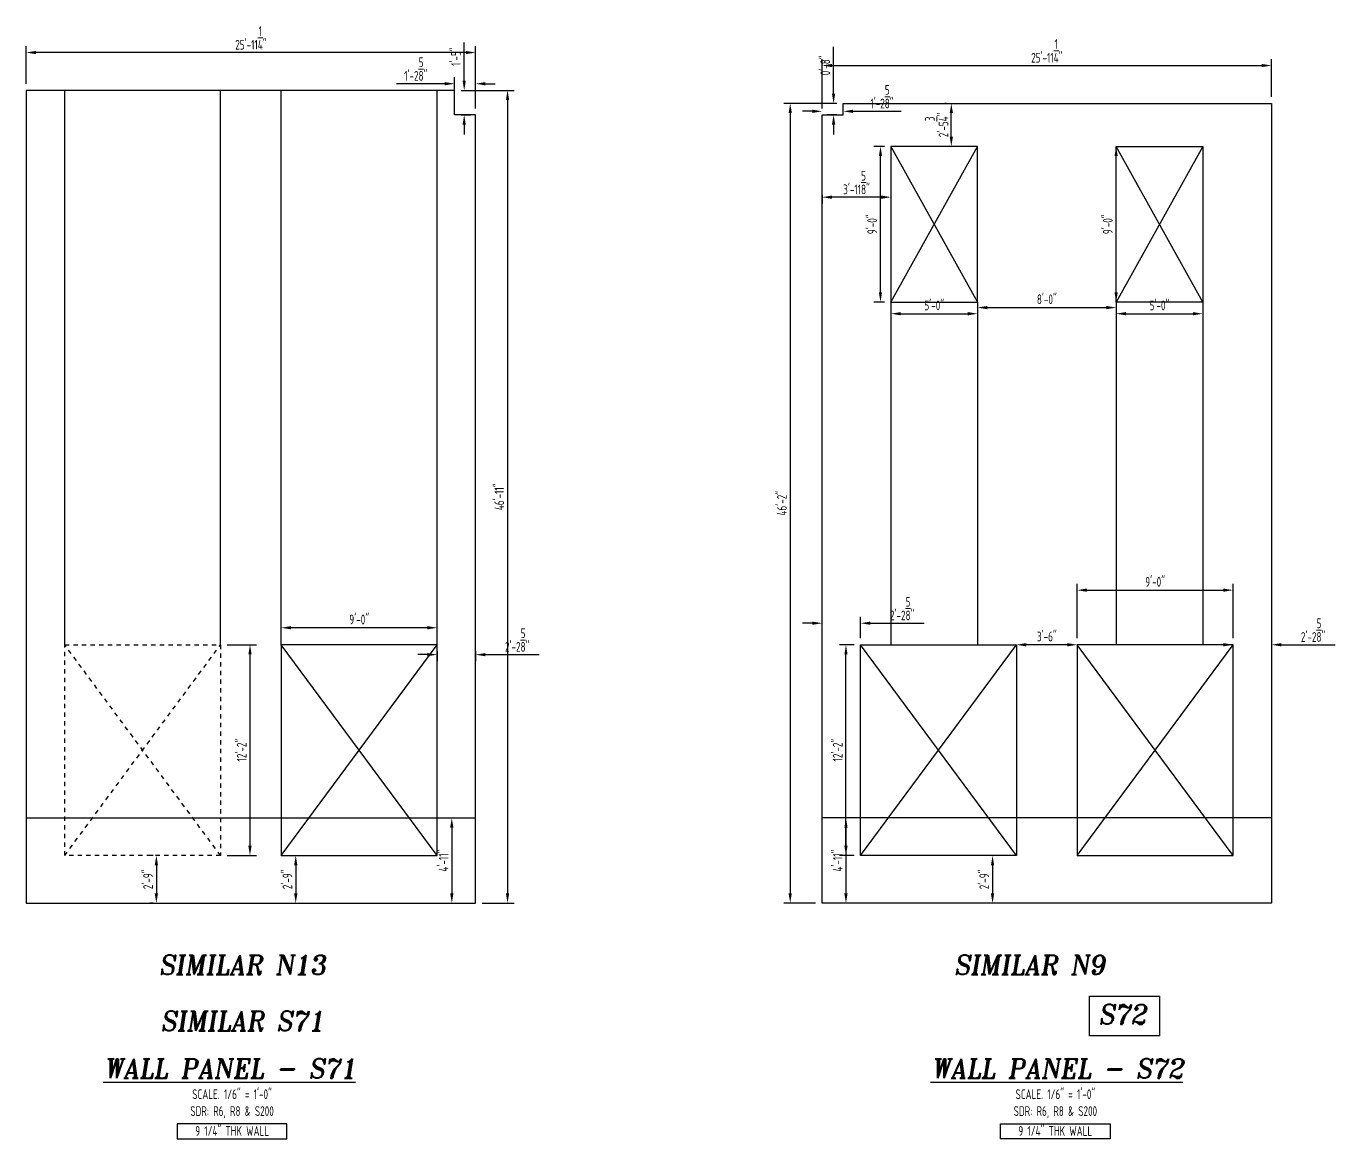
# Model space of a CAD drawing. Header units: inches. Extents: x 10095 to 38568, y -2433 to 4174.
# Drawn here: x 30787 to 31696, y 1179 to 1949 of the extents above; entities that cross this region are included whole.
import ezdxf
from ezdxf.enums import TextEntityAlignment as Align

# ---------------------------------------------------------------- set-up
doc = ezdxf.new("R2010")
doc.units = ezdxf.units.IN
doc.header["$MEASUREMENT"] = 0
doc.linetypes.add('HIDDEN', pattern=[6, 3, -3])
doc.layers.get('0').update_dxf_attribs({"linetype": 'CONTINUOUS'})
doc.layers.get('Defpoints').update_dxf_attribs({"linetype": 'CONTINUOUS'})
for name, color, linetype in [('0-25', 7, 'CONTINUOUS'), ('0-35', 3, 'CONTINUOUS'), ('0-35TEXT', 3, 'CONTINUOUS'), ('0-50', 10, 'CONTINUOUS'), ('Hatch', 253, 'CONTINUOUS'), ('hidden', 7, 'HIDDEN')]:
    doc.layers.add(name, color=color, linetype=linetype)
doc.layers.add('COVER', color=6, linetype='CONTINUOUS', lineweight=0, plot=False)
doc.styles.add('AR', font='ARCHQUIK.shx', dxfattribs={"width": 0.8})
doc.styles.add('ROMANT', font='romant')
doc.dimstyles.new('CADS_DIM_48', dxfattribs={"dimscale": 48, "dimtxt": 0.09375, "dimasz": 0.09375, "dimexe": 0.0625, "dimexo": 0.0625, "dimgap": 0.09375, "dimtad": 0, "dimtih": 1, "dimtoh": 1, "dimzin": 1, "dimdsep": 46, "dimlunit": 4, "dimtxsty": 'AR', "dimblk": 'CLOSED', "dimcen": 0.1875, "dimadec": 0, "dimazin": 0, "dimtfac": 1, "dimtofl": 0, "dimtmove": 0, "dimatfit": 1, "dimldrblk": 'DOTBLANK', "dimfxl": 1, "dimtzin": 0, "dimarcsym": 0})

# ---------------------------------------------------------------- blocks, each defined once
blk = doc.blocks.new('*D226')
at = {"layer": 'COVER', "color": 0, "lineweight": -2, "transparency": 16777216}
for p, q in [((31077.33, 1909.41), (31043.92, 1909.41)), ((31084.08, 1892.27), (31084.08, 1913.91)), ((31098.71, 1892.27), (31098.71, 1913.91)), ((31105.46, 1909.41), (31112.21, 1909.41))]:
    blk.add_line(p, q, dxfattribs=at)
at = {"layer": 'COVER', "color": 0, "transparency": 16777216}
for points in [[(31077.33, 1910.54), (31077.33, 1908.29), (31084.08, 1909.41)], [(31105.46, 1910.54), (31105.46, 1908.29), (31098.71, 1909.41)]]:
    blk.add_solid(points, dxfattribs=at)
at = {"layer": 'Defpoints', "color": 0, "transparency": 16777216}
for p in [(31084.08, 1909.41), (31084.08, 1887.77), (31098.71, 1887.77)]:
    blk.add_point(p, dxfattribs=at)
at = {"layer": 'COVER', "color": 0, "transparency": 16777216, "insert": (31057.25, 1919.54), "char_height": 6.75, "attachment_point": 5, "style": 'AR'}
blk.add_mtext('1\'-2{\\H1.000000x;\\S5/8;}"', dxfattribs=at)
blk = doc.blocks.new('_DotBlank')
at = {"layer": '0-35', "color": 0, "lineweight": -2}
blk.add_line((-0.5, 0), (-1, 0), dxfattribs=at)
blk.add_circle((0, 0), 0.5, dxfattribs=at)
blk = doc.blocks.new('*D227')
at = {"layer": 'COVER', "color": 0, "lineweight": -2, "transparency": 16777216}
for p, q in [((31090.79, 1911.52), (31090.79, 1938.04)), ((31088.58, 1904.77), (31095.29, 1904.77)), ((31088.58, 1887.77), (31095.29, 1887.77)), ((31090.79, 1881.02), (31090.79, 1874.27))]:
    blk.add_line(p, q, dxfattribs=at)
at = {"layer": 'COVER', "color": 0, "transparency": 16777216}
for points in [[(31089.66, 1911.52), (31091.91, 1911.52), (31090.79, 1904.77)], [(31089.66, 1881.02), (31091.91, 1881.02), (31090.79, 1887.77)]]:
    blk.add_solid(points, dxfattribs=at)
at = {"layer": 'Defpoints', "color": 0, "transparency": 16777216}
for p in [(31084.08, 1904.77), (31090.79, 1904.77), (31084.08, 1887.77)]:
    blk.add_point(p, dxfattribs=at)
at = {"layer": 'COVER', "color": 0, "transparency": 16777216, "insert": (31085.05, 1928.15), "char_height": 6.75, "attachment_point": 5, "rotation": 90, "style": 'AR'}
blk.add_mtext('1\'-5"', dxfattribs=at)
blk = doc.blocks.new('*D228')
at = {"layer": 'COVER', "color": 0, "lineweight": -2, "transparency": 16777216}
for p, q in [((30787.46, 1909.27), (30787.46, 1935.51)), ((31098.71, 1892.27), (31098.71, 1935.51)), ((31091.96, 1931.01), (30794.21, 1931.01))]:
    blk.add_line(p, q, dxfattribs=at)
at = {"layer": 'COVER', "color": 0, "transparency": 16777216}
for points in [[(30794.21, 1932.14), (30794.21, 1929.89), (30787.46, 1931.01)], [(31091.96, 1932.14), (31091.96, 1929.89), (31098.71, 1931.01)]]:
    blk.add_solid(points, dxfattribs=at)
at = {"layer": 'Defpoints', "color": 0, "transparency": 16777216}
for p in [(30787.46, 1931.01), (30787.46, 1904.77), (31098.71, 1887.77)]:
    blk.add_point(p, dxfattribs=at)
at = {"layer": 'COVER', "color": 0, "transparency": 16777216, "insert": (30943.08, 1941.14), "char_height": 6.75, "attachment_point": 5, "style": 'AR'}
blk.add_mtext('25\'-11{\\H1.000000x;\\S1/4;}"', dxfattribs=at)
blk = doc.blocks.new('*D229')
at = {"layer": 'COVER', "color": 0, "lineweight": -2, "transparency": 16777216}
for p, q in [((31088.58, 1904.77), (31125.32, 1904.77)), ((31120.82, 1898.02), (31120.82, 1348.52)), ((31103.21, 1341.77), (31125.32, 1341.77))]:
    blk.add_line(p, q, dxfattribs=at)
at = {"layer": 'COVER', "color": 0, "transparency": 16777216}
for points in [[(31119.69, 1898.02), (31121.94, 1898.02), (31120.82, 1904.77)], [(31119.69, 1348.52), (31121.94, 1348.52), (31120.82, 1341.77)]]:
    blk.add_solid(points, dxfattribs=at)
at = {"layer": 'Defpoints', "color": 0, "transparency": 16777216}
for p in [(31084.08, 1904.77), (31098.71, 1341.77), (31120.82, 1341.77)]:
    blk.add_point(p, dxfattribs=at)
at = {"layer": 'COVER', "color": 0, "transparency": 16777216, "insert": (31115.08, 1623.27), "char_height": 6.75, "attachment_point": 5, "rotation": 90, "style": 'AR'}
blk.add_mtext('46\'-11"', dxfattribs=at)
blk = doc.blocks.new('*D230')
at = {"layer": 'COVER', "color": 0, "lineweight": -2, "transparency": 16777216}
for p, q in [((31086.14, 1400.77), (31086.7, 1400.77)), ((31082.2, 1394.02), (31082.2, 1348.52)), ((31086.14, 1341.77), (31086.7, 1341.77))]:
    blk.add_line(p, q, dxfattribs=at)
at = {"layer": 'COVER', "color": 0, "transparency": 16777216}
for points in [[(31081.08, 1394.02), (31083.33, 1394.02), (31082.2, 1400.77)], [(31081.08, 1348.52), (31083.33, 1348.52), (31082.2, 1341.77)]]:
    blk.add_solid(points, dxfattribs=at)
at = {"layer": 'Defpoints', "color": 0, "transparency": 16777216}
for p in [(31081.64, 1400.77), (31081.64, 1341.77), (31082.2, 1341.77)]:
    blk.add_point(p, dxfattribs=at)
at = {"layer": 'COVER', "color": 0, "transparency": 16777216, "insert": (31076.46, 1371.27), "char_height": 6.75, "attachment_point": 5, "rotation": 90, "style": 'AR'}
blk.add_mtext('4\'-11"', dxfattribs=at)
blk = doc.blocks.new('*D231')
at = {"layer": 'COVER', "color": 0, "lineweight": -2, "transparency": 16777216}
for p, q in [((31065.33, 1513.91), (31058.58, 1513.91)), ((31072.08, 1516.27), (31072.08, 1509.41)), ((31098.71, 1516.27), (31098.71, 1509.41)), ((31105.46, 1513.91), (31142.78, 1513.91))]:
    blk.add_line(p, q, dxfattribs=at)
at = {"layer": 'COVER', "color": 0, "transparency": 16777216}
for points in [[(31065.33, 1515.03), (31065.33, 1512.78), (31072.08, 1513.91)], [(31105.46, 1515.03), (31105.46, 1512.78), (31098.71, 1513.91)]]:
    blk.add_solid(points, dxfattribs=at)
at = {"layer": 'Defpoints', "color": 0, "transparency": 16777216}
for p in [(31072.08, 1520.77), (31098.71, 1520.77), (31098.71, 1513.91)]:
    blk.add_point(p, dxfattribs=at)
at = {"layer": 'COVER', "color": 0, "transparency": 16777216, "insert": (31127.49, 1524.03), "char_height": 6.75, "attachment_point": 5, "style": 'AR'}
blk.add_mtext('2\'-2{\\H1.000000x;\\S5/8;}"', dxfattribs=at)
blk = doc.blocks.new('*D232')
at = {"layer": 'COVER', "color": 0, "lineweight": -2, "transparency": 16777216}
blk.add_line((30974.11, 1368.02), (30974.11, 1348.52), dxfattribs=at)
at = {"layer": 'COVER', "color": 0, "transparency": 16777216}
for points in [[(30972.99, 1368.02), (30975.24, 1368.02), (30974.11, 1374.77)], [(30972.99, 1348.52), (30975.24, 1348.52), (30974.11, 1341.77)]]:
    blk.add_solid(points, dxfattribs=at)
at = {"layer": 'Defpoints', "color": 0, "transparency": 16777216}
for p in [(30974.11, 1374.77), (30974.11, 1341.77), (30974.11, 1341.77)]:
    blk.add_point(p, dxfattribs=at)
at = {"layer": 'COVER', "color": 0, "transparency": 16777216, "insert": (30968.37, 1358.27), "char_height": 6.75, "attachment_point": 5, "rotation": 90, "style": 'AR'}
blk.add_mtext('2\'-9"', dxfattribs=at)
blk = doc.blocks.new('*D233')
at = {"layer": 'COVER', "color": 0, "lineweight": -2, "transparency": 16777216}
for p, q in [((30875.46, 1374.77), (30873.1, 1374.77)), ((30877.6, 1368.02), (30877.6, 1348.52)), ((30875.46, 1341.77), (30873.1, 1341.77))]:
    blk.add_line(p, q, dxfattribs=at)
at = {"layer": 'COVER', "color": 0, "transparency": 16777216}
for points in [[(30876.47, 1368.02), (30878.72, 1368.02), (30877.6, 1374.77)], [(30876.47, 1348.52), (30878.72, 1348.52), (30877.6, 1341.77)]]:
    blk.add_solid(points, dxfattribs=at)
at = {"layer": 'Defpoints', "color": 0, "transparency": 16777216}
for p in [(30879.96, 1374.77), (30877.6, 1341.77), (30879.96, 1341.77)]:
    blk.add_point(p, dxfattribs=at)
at = {"layer": 'COVER', "color": 0, "transparency": 16777216, "insert": (30871.85, 1358.27), "char_height": 6.75, "attachment_point": 5, "rotation": 90, "style": 'AR'}
blk.add_mtext('2\'-9"', dxfattribs=at)
blk = doc.blocks.new('*D234')
at = {"layer": 'COVER', "color": 0, "lineweight": -2, "transparency": 16777216}
for p, q in [((30964.08, 1525.27), (30964.08, 1537.04)), ((31072.08, 1525.27), (31072.08, 1537.04)), ((31065.33, 1532.54), (30970.83, 1532.54))]:
    blk.add_line(p, q, dxfattribs=at)
at = {"layer": 'COVER', "color": 0, "transparency": 16777216}
for points in [[(30970.83, 1533.67), (30970.83, 1531.42), (30964.08, 1532.54)], [(31065.33, 1533.67), (31065.33, 1531.42), (31072.08, 1532.54)]]:
    blk.add_solid(points, dxfattribs=at)
at = {"layer": 'Defpoints', "color": 0, "transparency": 16777216}
for p in [(30964.08, 1532.54), (30964.08, 1520.77), (31072.08, 1520.77)]:
    blk.add_point(p, dxfattribs=at)
at = {"layer": 'COVER', "color": 0, "transparency": 16777216, "insert": (31018.08, 1538.28), "char_height": 6.75, "attachment_point": 5, "style": 'AR'}
blk.add_mtext('9\'-0"', dxfattribs=at)
blk = doc.blocks.new('*D235')
at = {"layer": 'COVER', "color": 0, "lineweight": -2, "transparency": 16777216}
for p, q in [((31331.96, 1890.29), (31325.21, 1890.29)), ((31338.71, 1892.27), (31338.71, 1894.79)), ((31353.33, 1892.27), (31353.33, 1894.79)), ((31360.08, 1890.29), (31393.49, 1890.29))]:
    blk.add_line(p, q, dxfattribs=at)
at = {"layer": 'COVER', "color": 0, "transparency": 16777216}
for points in [[(31331.96, 1891.41), (31331.96, 1889.16), (31338.71, 1890.29)], [(31360.08, 1891.41), (31360.08, 1889.16), (31353.33, 1890.29)]]:
    blk.add_solid(points, dxfattribs=at)
at = {"layer": 'Defpoints', "color": 0, "transparency": 16777216}
for p in [(31353.33, 1890.29), (31338.71, 1887.77), (31353.33, 1887.77)]:
    blk.add_point(p, dxfattribs=at)
at = {"layer": 'COVER', "color": 0, "transparency": 16777216, "insert": (31380.16, 1900.41), "char_height": 6.75, "attachment_point": 5, "style": 'AR'}
blk.add_mtext('1\'-2{\\H1.000000x;\\S5/8;}"', dxfattribs=at)
blk = doc.blocks.new('*D236')
at = {"layer": 'COVER', "color": 0, "lineweight": -2, "transparency": 16777216}
for p, q in [((31346.63, 1902.52), (31346.63, 1934.99)), ((31348.83, 1895.77), (31342.13, 1895.77)), ((31348.83, 1887.77), (31342.13, 1887.77)), ((31346.63, 1881.02), (31346.63, 1874.27))]:
    blk.add_line(p, q, dxfattribs=at)
at = {"layer": 'COVER', "color": 0, "transparency": 16777216}
for points in [[(31345.5, 1902.52), (31347.75, 1902.52), (31346.63, 1895.77)], [(31345.5, 1881.02), (31347.75, 1881.02), (31346.63, 1887.77)]]:
    blk.add_solid(points, dxfattribs=at)
at = {"layer": 'Defpoints', "color": 0, "transparency": 16777216}
for p in [(31346.63, 1895.77), (31353.33, 1895.77), (31353.33, 1887.77)]:
    blk.add_point(p, dxfattribs=at)
at = {"layer": 'COVER', "color": 0, "transparency": 16777216, "insert": (31340.89, 1922.13), "char_height": 6.75, "attachment_point": 5, "rotation": 90, "style": 'AR'}
blk.add_mtext('0\'-8"', dxfattribs=at)
blk = doc.blocks.new('*D237')
at = {"layer": 'COVER', "color": 0, "lineweight": -2, "transparency": 16777216}
for p, q in [((31338.71, 1892.27), (31338.71, 1926.51)), ((31649.96, 1900.27), (31649.96, 1926.51)), ((31345.46, 1922.01), (31643.21, 1922.01))]:
    blk.add_line(p, q, dxfattribs=at)
at = {"layer": 'COVER', "color": 0, "transparency": 16777216}
for points in [[(31345.46, 1923.14), (31345.46, 1920.89), (31338.71, 1922.01)], [(31643.21, 1923.14), (31643.21, 1920.89), (31649.96, 1922.01)]]:
    blk.add_solid(points, dxfattribs=at)
at = {"layer": 'Defpoints', "color": 0, "transparency": 16777216}
for p in [(31649.96, 1922.01), (31649.96, 1895.77), (31338.71, 1887.77)]:
    blk.add_point(p, dxfattribs=at)
at = {"layer": 'COVER', "color": 0, "transparency": 16777216, "insert": (31494.33, 1932.14), "char_height": 6.75, "attachment_point": 5, "style": 'AR'}
blk.add_mtext('25\'-11{\\H1.000000x;\\S1/4;}"', dxfattribs=at)
blk = doc.blocks.new('*D238')
at = {"layer": 'COVER', "color": 0, "lineweight": -2, "transparency": 16777216}
for p, q in [((31348.83, 1895.77), (31312.1, 1895.77)), ((31316.6, 1889.02), (31316.6, 1348.52)), ((31334.21, 1341.77), (31312.1, 1341.77))]:
    blk.add_line(p, q, dxfattribs=at)
at = {"layer": 'COVER', "color": 0, "transparency": 16777216}
for points in [[(31315.47, 1889.02), (31317.72, 1889.02), (31316.6, 1895.77)], [(31315.47, 1348.52), (31317.72, 1348.52), (31316.6, 1341.77)]]:
    blk.add_solid(points, dxfattribs=at)
at = {"layer": 'Defpoints', "color": 0, "transparency": 16777216}
for p in [(31353.33, 1895.77), (31316.6, 1341.77), (31338.71, 1341.77)]:
    blk.add_point(p, dxfattribs=at)
at = {"layer": 'COVER', "color": 0, "transparency": 16777216, "insert": (31310.86, 1618.77), "char_height": 6.75, "attachment_point": 5, "rotation": 90, "style": 'AR'}
blk.add_mtext('46\'-2"', dxfattribs=at)
blk = doc.blocks.new('*D239')
at = {"layer": 'COVER', "color": 0, "lineweight": -2, "transparency": 16777216}
for p, q in [((31338.71, 1832.48), (31338.71, 1826.32)), ((31379.58, 1830.82), (31345.46, 1830.82)), ((31386.33, 1832.48), (31386.33, 1826.32))]:
    blk.add_line(p, q, dxfattribs=at)
at = {"layer": 'COVER', "color": 0, "transparency": 16777216}
for points in [[(31345.46, 1831.94), (31345.46, 1829.69), (31338.71, 1830.82)], [(31379.58, 1831.94), (31379.58, 1829.69), (31386.33, 1830.82)]]:
    blk.add_solid(points, dxfattribs=at)
at = {"layer": 'Defpoints', "color": 0, "transparency": 16777216}
for p in [(31338.71, 1836.98), (31386.33, 1836.98), (31338.71, 1830.82)]:
    blk.add_point(p, dxfattribs=at)
at = {"layer": 'COVER', "color": 0, "transparency": 16777216, "insert": (31362.52, 1840.94), "char_height": 6.75, "attachment_point": 5, "style": 'AR'}
blk.add_mtext('3\'-11{\\H1.000000x;\\S5/8;}"', dxfattribs=at)
blk = doc.blocks.new('*D240')
at = {"layer": 'COVER', "color": 0, "lineweight": -2, "transparency": 16777216}
blk.add_line((31508.58, 1520.77), (31480.08, 1520.77), dxfattribs=at)
at = {"layer": 'COVER', "color": 0, "transparency": 16777216}
for points in [[(31480.08, 1521.89), (31480.08, 1519.64), (31473.33, 1520.77)], [(31508.58, 1521.89), (31508.58, 1519.64), (31515.33, 1520.77)]]:
    blk.add_solid(points, dxfattribs=at)
at = {"layer": 'Defpoints', "color": 0, "transparency": 16777216}
for p in [(31473.33, 1520.77), (31473.33, 1520.77), (31515.33, 1520.77)]:
    blk.add_point(p, dxfattribs=at)
at = {"layer": 'COVER', "color": 0, "transparency": 16777216, "insert": (31494.33, 1526.51), "char_height": 6.75, "attachment_point": 5, "style": 'AR'}
blk.add_mtext('3\'-6"', dxfattribs=at)
blk = doc.blocks.new('*D241')
at = {"layer": 'COVER', "color": 0, "lineweight": -2, "transparency": 16777216}
for p, q in [((31515.33, 1525.27), (31515.33, 1563.08)), ((31623.33, 1525.27), (31623.33, 1563.08)), ((31522.08, 1558.58), (31616.58, 1558.58))]:
    blk.add_line(p, q, dxfattribs=at)
at = {"layer": 'COVER', "color": 0, "transparency": 16777216}
for points in [[(31522.08, 1559.71), (31522.08, 1557.46), (31515.33, 1558.58)], [(31616.58, 1559.71), (31616.58, 1557.46), (31623.33, 1558.58)]]:
    blk.add_solid(points, dxfattribs=at)
at = {"layer": 'Defpoints', "color": 0, "transparency": 16777216}
for p in [(31623.33, 1558.58), (31515.33, 1520.77), (31623.33, 1520.77)]:
    blk.add_point(p, dxfattribs=at)
at = {"layer": 'COVER', "color": 0, "transparency": 16777216, "insert": (31569.33, 1564.33), "char_height": 6.75, "attachment_point": 5, "style": 'AR'}
blk.add_mtext('9\'-0"', dxfattribs=at)
blk = doc.blocks.new('*D242')
at = {"layer": 'COVER', "color": 0, "lineweight": -2, "transparency": 16777216}
for p, q in [((31616.58, 1520.77), (31609.83, 1520.77)), ((31656.71, 1520.77), (31694.03, 1520.77))]:
    blk.add_line(p, q, dxfattribs=at)
at = {"layer": 'COVER', "color": 0, "transparency": 16777216}
for points in [[(31616.58, 1521.89), (31616.58, 1519.64), (31623.33, 1520.77)], [(31656.71, 1521.89), (31656.71, 1519.64), (31649.96, 1520.77)]]:
    blk.add_solid(points, dxfattribs=at)
at = {"layer": 'Defpoints', "color": 0, "transparency": 16777216}
for p in [(31623.33, 1520.77), (31649.96, 1520.77), (31649.96, 1520.77)]:
    blk.add_point(p, dxfattribs=at)
at = {"layer": 'COVER', "color": 0, "transparency": 16777216, "insert": (31678.74, 1530.89), "char_height": 6.75, "attachment_point": 5, "style": 'AR'}
blk.add_mtext('2\'-2{\\H1.000000x;\\S5/8;}"', dxfattribs=at)
blk = doc.blocks.new('*D243')
at = {"layer": 'COVER', "color": 0, "lineweight": -2, "transparency": 16777216}
for p, q in [((31331.96, 1535.69), (31325.21, 1535.69)), ((31338.71, 1525.27), (31338.71, 1540.19)), ((31365.33, 1525.27), (31365.33, 1540.19)), ((31372.08, 1535.69), (31409.4, 1535.69))]:
    blk.add_line(p, q, dxfattribs=at)
at = {"layer": 'COVER', "color": 0, "transparency": 16777216}
for points in [[(31331.96, 1536.81), (31331.96, 1534.56), (31338.71, 1535.69)], [(31372.08, 1536.81), (31372.08, 1534.56), (31365.33, 1535.69)]]:
    blk.add_solid(points, dxfattribs=at)
at = {"layer": 'Defpoints', "color": 0, "transparency": 16777216}
for p in [(31338.71, 1535.69), (31338.71, 1520.77), (31365.33, 1520.77)]:
    blk.add_point(p, dxfattribs=at)
at = {"layer": 'COVER', "color": 0, "transparency": 16777216, "insert": (31394.12, 1545.81), "char_height": 6.75, "attachment_point": 5, "style": 'AR'}
blk.add_mtext('2\'-2{\\H1.000000x;\\S5/8;}"', dxfattribs=at)
blk = doc.blocks.new('*D244')
at = {"layer": 'COVER', "color": 0, "lineweight": -2, "transparency": 16777216}
for p, q in [((31360.83, 1520.77), (31350.71, 1520.77)), ((31355.21, 1381.52), (31355.21, 1514.02)), ((31360.83, 1374.77), (31350.71, 1374.77))]:
    blk.add_line(p, q, dxfattribs=at)
at = {"layer": 'COVER', "color": 0, "transparency": 16777216}
for points in [[(31354.09, 1514.02), (31356.34, 1514.02), (31355.21, 1520.77)], [(31354.09, 1381.52), (31356.34, 1381.52), (31355.21, 1374.77)]]:
    blk.add_solid(points, dxfattribs=at)
at = {"layer": 'Defpoints', "color": 0, "transparency": 16777216}
for p in [(31355.21, 1520.77), (31365.33, 1520.77), (31365.33, 1374.77)]:
    blk.add_point(p, dxfattribs=at)
at = {"layer": 'COVER', "color": 0, "transparency": 16777216, "insert": (31349.47, 1447.77), "char_height": 6.75, "attachment_point": 5, "rotation": 90, "style": 'AR'}
blk.add_mtext('12\'-2"', dxfattribs=at)
blk = doc.blocks.new('*D245')
at = {"layer": 'COVER', "color": 0, "lineweight": -2, "transparency": 16777216}
for p, q in [((31351.27, 1400.77), (31350.71, 1400.77)), ((31355.21, 1394.02), (31355.21, 1348.52)), ((31351.27, 1341.77), (31350.71, 1341.77))]:
    blk.add_line(p, q, dxfattribs=at)
at = {"layer": 'COVER', "color": 0, "transparency": 16777216}
for points in [[(31354.09, 1394.02), (31356.34, 1394.02), (31355.21, 1400.77)], [(31354.09, 1348.52), (31356.34, 1348.52), (31355.21, 1341.77)]]:
    blk.add_solid(points, dxfattribs=at)
at = {"layer": 'Defpoints', "color": 0, "transparency": 16777216}
for p in [(31355.77, 1400.77), (31355.21, 1341.77), (31355.77, 1341.77)]:
    blk.add_point(p, dxfattribs=at)
at = {"layer": 'COVER', "color": 0, "transparency": 16777216, "insert": (31349.47, 1371.27), "char_height": 6.75, "attachment_point": 5, "rotation": 90, "style": 'AR'}
blk.add_mtext('4\'-11"', dxfattribs=at)
blk = doc.blocks.new('*D246')
at = {"layer": 'COVER', "color": 0, "lineweight": -2, "transparency": 16777216}
for p, q in [((31381.83, 1866.02), (31374.62, 1866.02)), ((31379.12, 1764.81), (31379.12, 1859.27)), ((31381.83, 1758.06), (31374.62, 1758.06))]:
    blk.add_line(p, q, dxfattribs=at)
at = {"layer": 'COVER', "color": 0, "transparency": 16777216}
for points in [[(31377.99, 1859.27), (31380.24, 1859.27), (31379.12, 1866.02)], [(31377.99, 1764.81), (31380.24, 1764.81), (31379.12, 1758.06)]]:
    blk.add_solid(points, dxfattribs=at)
at = {"layer": 'Defpoints', "color": 0, "transparency": 16777216}
for p in [(31379.12, 1866.02), (31386.33, 1866.02), (31386.33, 1758.06)]:
    blk.add_point(p, dxfattribs=at)
at = {"layer": 'COVER', "color": 0, "transparency": 16777216, "insert": (31373.38, 1812.04), "char_height": 6.75, "attachment_point": 5, "rotation": 90, "style": 'AR'}
blk.add_mtext('9\'-0"', dxfattribs=at)
blk = doc.blocks.new('*D247')
at = {"layer": 'COVER', "color": 0, "lineweight": -2, "transparency": 16777216}
for p, q in [((31386.33, 1753.56), (31386.33, 1745.59)), ((31446.34, 1753.56), (31446.34, 1745.59)), ((31393.08, 1750.09), (31439.59, 1750.09))]:
    blk.add_line(p, q, dxfattribs=at)
at = {"layer": 'COVER', "color": 0, "transparency": 16777216}
for points in [[(31393.08, 1751.21), (31393.08, 1748.96), (31386.33, 1750.09)], [(31439.59, 1751.21), (31439.59, 1748.96), (31446.34, 1750.09)]]:
    blk.add_solid(points, dxfattribs=at)
at = {"layer": 'Defpoints', "color": 0, "transparency": 16777216}
for p in [(31386.33, 1758.06), (31446.34, 1758.06), (31446.34, 1750.09)]:
    blk.add_point(p, dxfattribs=at)
at = {"layer": 'COVER', "color": 0, "transparency": 16777216, "insert": (31416.34, 1755.83), "char_height": 6.75, "attachment_point": 5, "style": 'AR'}
blk.add_mtext('5\'-0"', dxfattribs=at)
blk = doc.blocks.new('*D248')
at = {"layer": 'COVER', "color": 0, "lineweight": -2, "transparency": 16777216}
for p, q in [((31446.34, 1753.56), (31446.34, 1749.82)), ((31453.09, 1754.32), (31535.58, 1754.32)), ((31542.33, 1753.56), (31542.33, 1749.82))]:
    blk.add_line(p, q, dxfattribs=at)
at = {"layer": 'COVER', "color": 0, "transparency": 16777216}
for points in [[(31453.09, 1755.45), (31453.09, 1753.2), (31446.34, 1754.32)], [(31535.58, 1755.45), (31535.58, 1753.2), (31542.33, 1754.32)]]:
    blk.add_solid(points, dxfattribs=at)
at = {"layer": 'Defpoints', "color": 0, "transparency": 16777216}
for p in [(31446.34, 1758.06), (31542.33, 1758.06), (31542.33, 1754.32)]:
    blk.add_point(p, dxfattribs=at)
at = {"layer": 'COVER', "color": 0, "transparency": 16777216, "insert": (31494.33, 1760.06), "char_height": 6.75, "attachment_point": 5, "style": 'AR'}
blk.add_mtext('8\'-0"', dxfattribs=at)
blk = doc.blocks.new('*D249')
at = {"layer": 'COVER', "color": 0, "lineweight": -2, "transparency": 16777216}
blk.add_line((31542.33, 1764.81), (31542.33, 1859.27), dxfattribs=at)
at = {"layer": 'COVER', "color": 0, "transparency": 16777216}
for points in [[(31541.2, 1859.27), (31543.45, 1859.27), (31542.33, 1866.02)], [(31541.2, 1764.81), (31543.45, 1764.81), (31542.33, 1758.06)]]:
    blk.add_solid(points, dxfattribs=at)
at = {"layer": 'Defpoints', "color": 0, "transparency": 16777216}
for p in [(31542.33, 1866.02), (31542.33, 1866.02), (31542.33, 1758.06)]:
    blk.add_point(p, dxfattribs=at)
at = {"layer": 'COVER', "color": 0, "transparency": 16777216, "insert": (31536.58, 1812.04), "char_height": 6.75, "attachment_point": 5, "rotation": 90, "style": 'AR'}
blk.add_mtext('9\'-0"', dxfattribs=at)
blk = doc.blocks.new('*D250')
at = {"layer": 'COVER', "color": 0, "lineweight": -2, "transparency": 16777216}
for p, q in [((31542.33, 1753.56), (31542.33, 1745.59)), ((31602.33, 1753.56), (31602.33, 1745.59)), ((31549.08, 1750.09), (31595.58, 1750.09))]:
    blk.add_line(p, q, dxfattribs=at)
at = {"layer": 'COVER', "color": 0, "transparency": 16777216}
for points in [[(31549.08, 1751.21), (31549.08, 1748.96), (31542.33, 1750.09)], [(31595.58, 1751.21), (31595.58, 1748.96), (31602.33, 1750.09)]]:
    blk.add_solid(points, dxfattribs=at)
at = {"layer": 'Defpoints', "color": 0, "transparency": 16777216}
for p in [(31542.33, 1758.06), (31602.33, 1758.06), (31602.33, 1750.09)]:
    blk.add_point(p, dxfattribs=at)
at = {"layer": 'COVER', "color": 0, "transparency": 16777216, "insert": (31572.33, 1755.83), "char_height": 6.75, "attachment_point": 5, "style": 'AR'}
blk.add_mtext('5\'-0"', dxfattribs=at)
blk = doc.blocks.new('*D251')
at = {"layer": 'COVER', "color": 0, "lineweight": -2, "transparency": 16777216}
for p, q in [((31453.7, 1374.73), (31452.24, 1374.73)), ((31456.74, 1367.98), (31456.74, 1348.48)), ((31453.7, 1341.73), (31452.24, 1341.73))]:
    blk.add_line(p, q, dxfattribs=at)
at = {"layer": 'COVER', "color": 0, "transparency": 16777216}
for points in [[(31455.61, 1367.98), (31457.86, 1367.98), (31456.74, 1374.73)], [(31455.61, 1348.48), (31457.86, 1348.48), (31456.74, 1341.73)]]:
    blk.add_solid(points, dxfattribs=at)
at = {"layer": 'Defpoints', "color": 0, "transparency": 16777216}
for p in [(31458.2, 1374.73), (31456.74, 1341.73), (31458.2, 1341.73)]:
    blk.add_point(p, dxfattribs=at)
at = {"layer": 'COVER', "color": 0, "transparency": 16777216, "insert": (31451, 1358.23), "char_height": 6.75, "attachment_point": 5, "rotation": 90, "style": 'AR'}
blk.add_mtext('2\'-9"', dxfattribs=at)
blk = doc.blocks.new('*D252')
at = {"layer": 'COVER', "color": 0, "lineweight": -2, "transparency": 16777216}
for p, q in [((31424.53, 1895.77), (31423.67, 1895.77)), ((31428.17, 1872.77), (31428.17, 1889.02)), ((31424.53, 1866.02), (31423.67, 1866.02))]:
    blk.add_line(p, q, dxfattribs=at)
at = {"layer": 'COVER', "color": 0, "transparency": 16777216}
for points in [[(31427.05, 1889.02), (31429.3, 1889.02), (31428.17, 1895.77)], [(31427.05, 1872.77), (31429.3, 1872.77), (31428.17, 1866.02)]]:
    blk.add_solid(points, dxfattribs=at)
at = {"layer": 'Defpoints', "color": 0, "transparency": 16777216}
for p in [(31428.17, 1895.77), (31429.03, 1895.77), (31429.03, 1866.02)]:
    blk.add_point(p, dxfattribs=at)
at = {"layer": 'COVER', "color": 0, "transparency": 16777216, "insert": (31418.05, 1880.89), "char_height": 6.75, "attachment_point": 5, "rotation": 90, "style": 'AR'}
blk.add_mtext('2\'-5{\\H1.000000x;\\S3/4;}"', dxfattribs=at)
blk = doc.blocks.new('*D268')
at = {"layer": 'COVER', "color": 0, "lineweight": -2, "transparency": 16777216}
for p, q in [((30926.58, 1520.77), (30946.94, 1520.77)), ((30942.44, 1514.02), (30942.44, 1381.52)), ((30926.58, 1374.77), (30946.94, 1374.77))]:
    blk.add_line(p, q, dxfattribs=at)
at = {"layer": 'COVER', "color": 0, "transparency": 16777216}
for points in [[(30941.31, 1514.02), (30943.56, 1514.02), (30942.44, 1520.77)], [(30941.31, 1381.52), (30943.56, 1381.52), (30942.44, 1374.77)]]:
    blk.add_solid(points, dxfattribs=at)
at = {"layer": 'Defpoints', "color": 0, "transparency": 16777216}
for p in [(30922.08, 1520.77), (30922.08, 1374.77), (30942.44, 1374.77)]:
    blk.add_point(p, dxfattribs=at)
at = {"layer": 'COVER', "color": 0, "transparency": 16777216, "insert": (30936.69, 1447.77), "char_height": 6.75, "attachment_point": 5, "rotation": 90, "style": 'AR'}
blk.add_mtext('12\'-2"', dxfattribs=at)

msp = doc.modelspace()

# ---------------------------------------------------------------- linework, layer by layer
at = {"layer": '0-25'}
for p, q in [((31386.33283, 1866.01645), (31446.3398, 1758.05662)), ((31386.33283, 1758.05662), (31446.3398, 1866.01645)), ((31602.33283, 1866.01645), (31542.32586, 1758.05662)), ((31602.33283, 1758.05662), (31542.32586, 1866.01645)), ((31072.08283, 1374.76645), (30964.08283, 1520.7669)), ((30964.08283, 1374.76645), (31072.08283, 1520.7669)), ((31365.33283, 1374.76645), (31473.33283, 1520.7669)), ((31473.33283, 1374.76645), (31365.33283, 1520.7669)), ((31623.33283, 1374.76645), (31515.33283, 1520.7669)), ((31515.33283, 1374.76645), (31623.33283, 1520.7669))]:
    msp.add_line(p, q, dxfattribs=at)
at = {"layer": '0-35'}
for points in [[(31084.08283, 1904.76645), (30787.45783, 1904.76645), (30787.45783, 1341.76645), (31098.70783, 1341.76645), (31098.70783, 1887.76645), (31084.08283, 1887.76645)], [(31353.33283, 1895.76645), (31649.95783, 1895.76645), (31649.95783, 1341.76645), (31338.70783, 1341.76645), (31338.70783, 1887.76645), (31353.33283, 1887.76645)], [(31386.33283, 1758.05662), (31446.3398, 1758.05662), (31446.3398, 1866.01645), (31386.33283, 1866.01645)], [(31602.33283, 1758.05662), (31542.32586, 1758.05662), (31542.32586, 1866.01645), (31602.33283, 1866.01645)], [(31072.08283, 1520.7669), (30964.08283, 1520.7669), (30964.08283, 1374.76645), (31072.08283, 1374.76645)], [(31365.33283, 1520.7669), (31473.33283, 1520.7669), (31473.33283, 1374.76645), (31365.33283, 1374.76645)], [(31623.33283, 1520.7669), (31515.33283, 1520.7669), (31515.33283, 1374.76645), (31623.33283, 1374.76645)], [(31523.8421, 1277.34148), (31572.2957, 1277.34148), (31572.2957, 1249.92417), (31523.8421, 1249.92417)]]:
    msp.add_lwpolyline(points, close=True, dxfattribs=at)
at = {"layer": '0-50'}
for points in [[(30967.96451, 1188.90763), (30892.07767, 1188.90763), (30892.07767, 1178.55127), (30967.96451, 1178.55127)], [(31462.31224, 1188.90763), (31538.19908, 1188.90763), (31538.19908, 1178.55127), (31462.31224, 1178.55127)]]:
    msp.add_lwpolyline(points, close=True, dxfattribs=at)
at = {"layer": 'Hatch'}
for p, q in [((30814.08283, 1520.7669), (30814.08283, 1904.76645)), ((30922.08283, 1520.7669), (30922.08283, 1904.76645)), ((30964.08283, 1520.7669), (30964.08283, 1904.76645)), ((31072.08283, 1520.7669), (31072.08283, 1904.76645)), ((31386.33283, 1758.05662), (31386.33283, 1520.7669)), ((31446.3398, 1758.05662), (31446.3398, 1520.7669)), ((31542.32586, 1758.05662), (31542.32586, 1520.7669)), ((31602.33283, 1758.05662), (31602.33283, 1520.7669)), ((30787.45783, 1400.76645), (31098.70783, 1400.76645)), ((31649.95783, 1400.76645), (31338.70783, 1400.76645))]:
    msp.add_line(p, q, dxfattribs=at)
at = {"layer": 'hidden'}
for p, q in [((30814.08283, 1374.76645), (30922.08283, 1520.7669)), ((30922.08283, 1374.76645), (30814.08283, 1520.7669))]:
    msp.add_line(p, q, dxfattribs=at)
msp.add_lwpolyline([(30814.08283, 1520.7669), (30922.08283, 1520.7669), (30922.08283, 1374.76645), (30814.08283, 1374.76645)], close=True, dxfattribs=at)

# ---------------------------------------------------------------- texts
at = {"color": 7, "linetype": 'Continuous', "style": 'ROMANT', "oblique": 9, "width": 0.95}
for s, p in [('%%UWALL PANEL - S71', (30928.64921, 1220.47954)), ('%%UWALL PANEL - S72', (31501.62754, 1220.47954))]:
    msp.add_text(s, height=13.5, dxfattribs=at).set_placement(p, align=Align.CENTER)
at = {"layer": '0-35TEXT', "style": 'AR', "width": 0.8}
for s, p in [('SCALE. 1/6" = 1\'-0"', (30930.02109, 1206.03264)), ('SCALE. 1/6" = 1\'-0"', (31500.25566, 1206.03264)), ('SDR: R6, R8 & S200', (30930.02109, 1194.36445)), ('SDR: R6, R8 & S200', (31500.25566, 1194.36445)), ('9 1/4" THK WALL', (30930.09801, 1180.57643)), ('9 1/4" THK WALL', (31500.17874, 1180.57643))]:
    msp.add_text(s, height=6.7498312, dxfattribs=at).set_placement(p, align=Align.CENTER)
at = {"layer": 'COVER', "style": 'ROMANT', "oblique": 9, "width": 0.95}
for s, p in [('SIMILAR N13', (30937.16822, 1292.26942)), ('SIMILAR N9', (31482.34882, 1292.26942)), ('SIMILAR S71', (30937.16822, 1253.364)), ('S72', (31546.71611, 1257.95475))]:
    msp.add_text(s, height=13.5, dxfattribs=at).set_placement(p, align=Align.CENTER)

# ---------------------------------------------------------------- dimensions: what is measured, and where the dimension line sits
at = {"layer": 'COVER'}
for base, p1, p2, angle, picture, middle in [((30787.45783, 1931.01126), (31098.70783, 1887.76645), (30787.45783, 1904.76645), 180, '*D228', (30943.08283, 1941.13626)), ((31090.78825, 1904.76645), (31084.08283, 1887.76645), (31084.08283, 1904.76645), 90, '*D227', (31085.04687, 1928.15093)), ((31346.62741, 1895.76645), (31353.33283, 1887.76645), (31353.33283, 1895.76645), 90, '*D236', (31340.88603, 1922.13024)), ((31120.81701, 1341.76645), (31084.08283, 1904.76645), (31098.70783, 1341.76645), 90, '*D229', (31115.07563, 1623.26645)), ((31316.59866, 1341.76645), (31353.33283, 1895.76645), (31338.70783, 1341.76645), 90, '*D238', (31310.85728, 1618.76645)), ((31428.17157, 1895.76645), (31429.03369, 1866.01645), (31429.03369, 1895.76645), 90, '*D252', (31418.04657, 1880.89145)), ((31379.11929, 1866.01645), (31386.33283, 1758.05662), (31386.33283, 1866.01645), 90, '*D246', (31373.37791, 1812.03653)), ((31542.32586, 1866.01645), (31542.32586, 1758.05662), (31542.32586, 1866.01645), 90, '*D249', (31536.58449, 1812.03653)), ((30942.43512, 1374.76645), (30922.08283, 1520.7669), (30922.08283, 1374.76645), 90, '*D268', (30936.69374, 1447.76667)), ((31355.21479, 1520.7669), (31365.33283, 1374.76645), (31365.33283, 1520.7669), 90, '*D244', (31349.47341, 1447.76667)), ((31082.20087, 1341.76645), (31081.64185, 1400.76645), (31081.64185, 1341.76645), 90, '*D230', (31076.45949, 1371.26645)), ((31355.21479, 1341.76645), (31355.77381, 1400.76645), (31355.77381, 1341.76645), 90, '*D245', (31349.47341, 1371.26645)), ((30877.59578, 1341.76645), (30879.96067, 1374.76645), (30879.96067, 1341.76645), 90, '*D233', (30871.85441, 1358.26645)), ((30974.11336, 1341.76645), (30974.11336, 1374.76645), (30974.11336, 1341.76645), 90, '*D232', (30968.37198, 1358.26645)), ((31456.73679, 1341.73208), (31458.19824, 1374.73208), (31458.19824, 1341.73208), 90, '*D251', (31450.99541, 1358.23208))]:
    dim = msp.add_linear_dim(base=base, p1=p1, p2=p2, angle=angle, dimstyle='CADS_DIM_48', override={"dimscale": 72, "dimgap": 0.03125, "dimtad": 1, "dimtih": 0, "dimtoh": 0, "dimdec": 3, "dimtdec": 3}, dxfattribs=at)
    dim.commit()
    dim.dimension.update_dxf_attribs({"geometry": picture, "text_midpoint": middle})
for base, p1, p2, picture, middle in [((31649.95783, 1922.01126), (31338.70783, 1887.76645), (31649.95783, 1895.76645), '*D237', (31494.33283, 1932.13626)), ((31353.33283, 1890.28892), (31338.70783, 1887.76645), (31353.33283, 1887.76645), '*D235', (31380.16214, 1900.41392)), ((31338.70783, 1830.81894), (31386.33283, 1836.97681), (31338.70783, 1836.97681), '*D239', (31362.52033, 1840.94394)), ((31542.32586, 1754.32269), (31446.3398, 1758.05662), (31542.32586, 1758.05662), '*D248', (31494.33283, 1760.06407)), ((31446.3398, 1750.08955), (31386.33283, 1758.05662), (31446.3398, 1758.05662), '*D247', (31416.33632, 1755.83093)), ((31602.33283, 1750.08955), (31542.32586, 1758.05662), (31602.33283, 1758.05662), '*D250', (31572.32935, 1755.83093)), ((30964.08283, 1532.54252), (31072.08283, 1520.7669), (30964.08283, 1520.7669), '*D234', (31018.08283, 1538.2839)), ((31649.95783, 1520.7669), (31623.33283, 1520.7669), (31649.95783, 1520.7669), '*D242', (31678.74232, 1530.8919)), ((31473.33283, 1520.7669), (31515.33283, 1520.7669), (31473.33283, 1520.7669), '*D240', (31494.33283, 1526.50828))]:
    dim = msp.add_linear_dim(base=base, p1=p1, p2=p2, dimstyle='CADS_DIM_48', override={"dimscale": 72, "dimgap": 0.03125, "dimtad": 1, "dimtih": 0, "dimtoh": 0, "dimdec": 3, "dimtdec": 3}, dxfattribs=at)
    dim.commit()
    dim.dimension.update_dxf_attribs({"geometry": picture, "text_midpoint": middle})
for base, p1, p2, picture, middle in [((31084.08283, 1909.41392), (31098.70783, 1887.76645), (31084.08283, 1887.76645), '*D226', (31057.25352, 1909.41392)), ((31098.70783, 1513.9088), (31072.08283, 1520.7669), (31098.70783, 1520.7669), '*D231', (31127.49232, 1513.9088))]:
    dim = msp.add_linear_dim(base=base, p1=p1, p2=p2, angle=180, dimstyle='CADS_DIM_48', override={"dimscale": 72, "dimgap": 0.03125, "dimtad": 1, "dimtih": 0, "dimtoh": 0, "dimdec": 3, "dimtdec": 3}, dxfattribs=at)
    dim.commit()
    dim.dimension.update_dxf_attribs({"geometry": picture, "text_midpoint": middle, "dimtype": 160})
for base, p1, p2, picture, middle in [((31623.33283, 1558.58474), (31515.33283, 1520.7669), (31623.33283, 1520.7669), '*D241', (31569.33283, 1558.58474)), ((31338.70783, 1535.68519), (31365.33283, 1520.7669), (31338.70783, 1520.7669), '*D243', (31394.11732, 1535.68519))]:
    dim = msp.add_linear_dim(base=base, p1=p1, p2=p2, dimstyle='CADS_DIM_48', override={"dimscale": 72, "dimgap": 0.03125, "dimtad": 1, "dimtih": 0, "dimtoh": 0, "dimdec": 3, "dimtdec": 3}, dxfattribs=at)
    dim.commit()
    dim.dimension.update_dxf_attribs({"geometry": picture, "text_midpoint": middle, "dimtype": 160})

doc.saveas('drawing.dxf')
